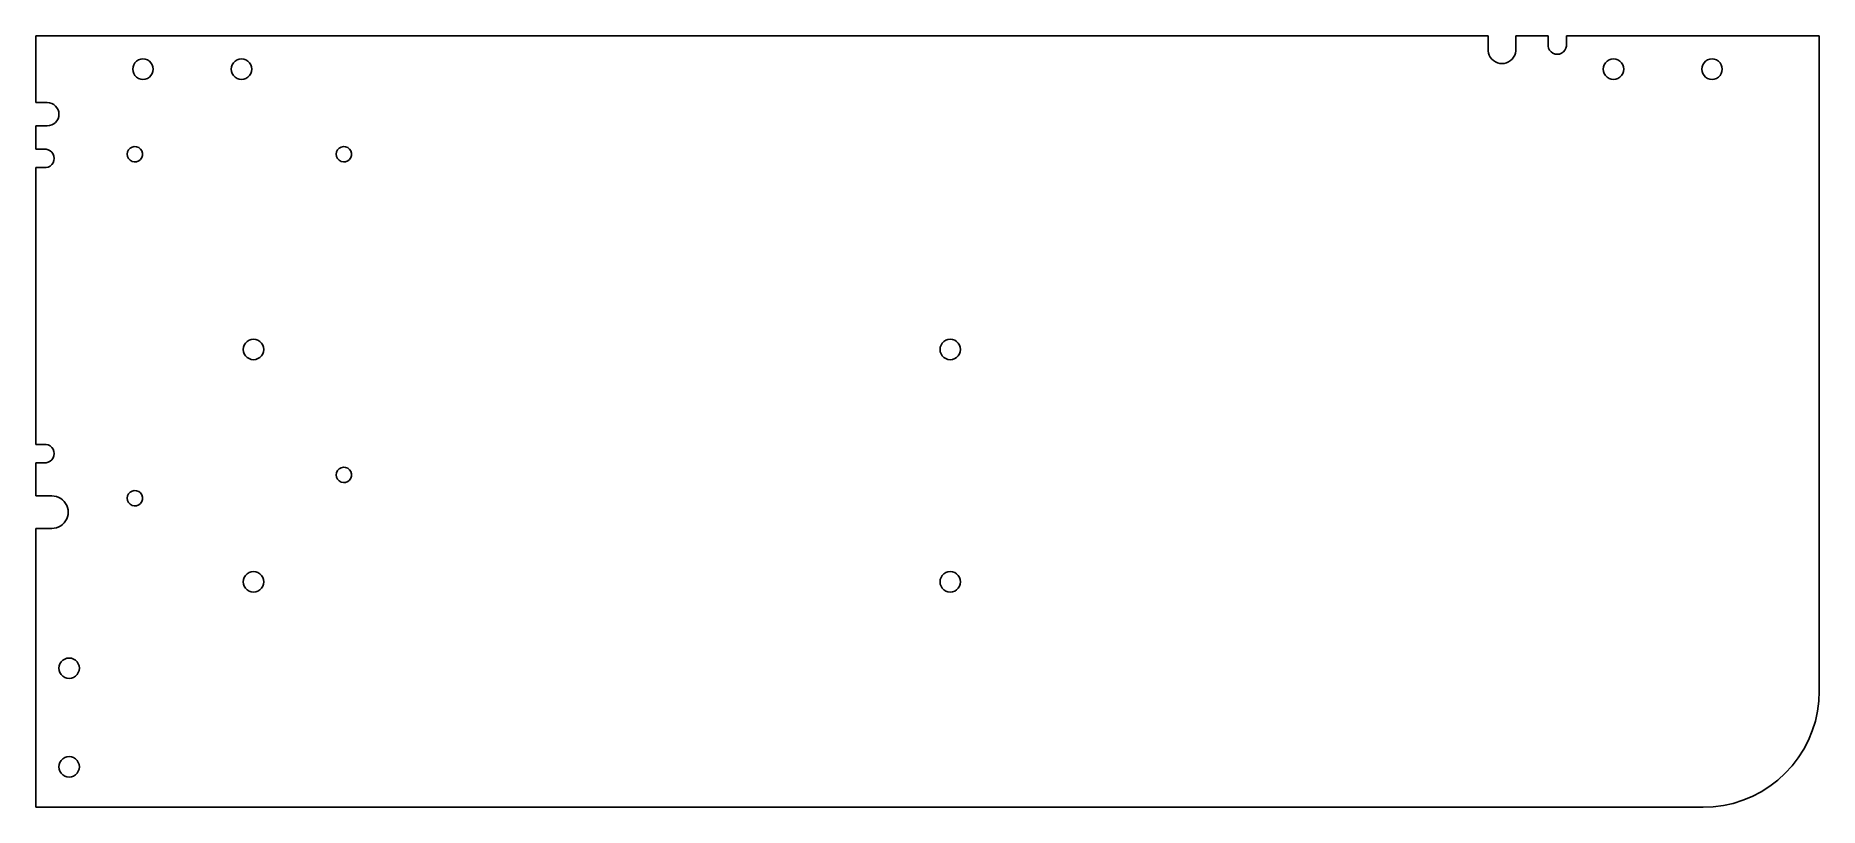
# Model space of a CAD drawing. Header units: metres. Extents: x 0 to 384, y -166 to 0.
import ezdxf

# ---------------------------------------------------------------- set-up
doc = ezdxf.new("R2010")
doc.units = ezdxf.units.M

msp = doc.modelspace()

# ---------------------------------------------------------------- linework, layer by layer
for p, q in [((312.69, 0), (0, 0)), ((0, 0), (0, -14.4)), ((312.69, -3.24774), (312.69, 0)), ((325.595, 0), (318.67, 0)), ((318.67, 0), (318.67, -3.24774)), ((325.595, -2.24107), (325.595, 0)), ((384, 0), (329.565, 0)), ((329.565, 0), (329.565, -2.24107)), ((384, -141), (384, 0)), ((312.772, -3.73646), (312.69, -3.24774)), ((312.933, -4.20509), (312.772, -3.73646)), ((318.588, -3.73646), (318.427, -4.20509)), ((318.67, -3.24774), (318.588, -3.73646)), ((325.71, -2.70921), (325.595, -2.24107)), ((325.934, -3.13613), (325.71, -2.70921)), ((326.254, -3.49702), (325.934, -3.13613)), ((326.651, -3.77091), (326.254, -3.49702)), ((327.101, -3.94188), (326.651, -3.77091)), ((328.509, -3.77091), (328.059, -3.94188)), ((328.906, -3.49702), (328.509, -3.77091)), ((329.226, -3.13613), (328.906, -3.49702)), ((329.45, -2.70921), (329.226, -3.13613)), ((329.565, -2.24107), (329.45, -2.70921)), ((20.9, -7.2), (20.9552, -6.71045)), ((20.9552, -7.68955), (20.9, -7.2)), ((20.9552, -6.71045), (21.1179, -6.24546)), ((21.1179, -6.24546), (21.38, -5.82832)), ((21.38, -5.82832), (21.7283, -5.47997)), ((21.7283, -5.47997), (22.1455, -5.21787)), ((22.1455, -5.21787), (22.6105, -5.05516)), ((22.6105, -5.05516), (23.1, -5)), ((23.1, -5), (23.5895, -5.05516)), ((23.5895, -5.05516), (24.0545, -5.21787)), ((24.0545, -5.21787), (24.4717, -5.47997)), ((24.4717, -5.47997), (24.82, -5.82832)), ((24.82, -5.82832), (25.0821, -6.24546)), ((25.0821, -6.24546), (25.2448, -6.71045)), ((25.2448, -6.71045), (25.3, -7.2)), ((25.3, -7.2), (25.2448, -7.68955)), ((42.12, -7.2), (42.1752, -6.71045)), ((42.1752, -7.68955), (42.12, -7.2)), ((42.1752, -6.71045), (42.3379, -6.24546)), ((42.3379, -6.24546), (42.6, -5.82832)), ((42.6, -5.82832), (42.9483, -5.47997)), ((42.9483, -5.47997), (43.3655, -5.21787)), ((43.3655, -5.21787), (43.8305, -5.05516)), ((43.8305, -5.05516), (44.32, -5)), ((44.32, -5), (44.8095, -5.05516)), ((44.8095, -5.05516), (45.2745, -5.21787)), ((45.2745, -5.21787), (45.6917, -5.47997)), ((45.6917, -5.47997), (46.04, -5.82832)), ((46.04, -5.82832), (46.3021, -6.24546)), ((46.3021, -6.24546), (46.4648, -6.71045)), ((46.4648, -6.71045), (46.52, -7.2)), ((46.52, -7.2), (46.4648, -7.68955)), ((313.169, -4.64084), (312.933, -4.20509)), ((313.473, -5.03184), (313.169, -4.64084)), ((313.837, -5.36742), (313.473, -5.03184)), ((314.252, -5.63842), (313.837, -5.36742)), ((314.706, -5.83745), (314.252, -5.63842)), ((315.186, -5.95908), (314.706, -5.83745)), ((315.68, -6), (315.186, -5.95908)), ((316.174, -5.95908), (315.68, -6)), ((316.654, -5.83745), (316.174, -5.95908)), ((317.108, -5.63842), (316.654, -5.83745)), ((317.523, -5.36742), (317.108, -5.63842)), ((317.887, -5.03184), (317.523, -5.36742)), ((318.192, -4.64084), (317.887, -5.03184)), ((318.427, -4.20509), (318.192, -4.64084)), ((327.58, -4), (327.101, -3.94188)), ((328.059, -3.94188), (327.58, -4)), ((337.48, -7.2), (337.535, -6.71045)), ((337.535, -7.68955), (337.48, -7.2)), ((337.535, -6.71045), (337.698, -6.24546)), ((337.698, -6.24546), (337.96, -5.82832)), ((337.96, -5.82832), (338.308, -5.47997)), ((338.308, -5.47997), (338.725, -5.21787)), ((338.725, -5.21787), (339.19, -5.05516)), ((339.19, -5.05516), (339.68, -5)), ((339.68, -5), (340.17, -5.05516)), ((340.17, -5.05516), (340.635, -5.21787)), ((340.635, -5.21787), (341.052, -5.47997)), ((341.052, -5.47997), (341.4, -5.82832)), ((341.4, -5.82832), (341.662, -6.24546)), ((341.662, -6.24546), (341.825, -6.71045)), ((341.825, -6.71045), (341.88, -7.2)), ((341.88, -7.2), (341.825, -7.68955)), ((358.7, -7.2), (358.755, -6.71045)), ((358.755, -7.68955), (358.7, -7.2)), ((358.755, -6.71045), (358.918, -6.24546)), ((358.918, -6.24546), (359.18, -5.82832)), ((359.18, -5.82832), (359.528, -5.47997)), ((359.528, -5.47997), (359.945, -5.21787)), ((359.945, -5.21787), (360.41, -5.05516)), ((360.41, -5.05516), (360.9, -5)), ((360.9, -5), (361.39, -5.05516)), ((361.39, -5.05516), (361.855, -5.21787)), ((361.855, -5.21787), (362.272, -5.47997)), ((362.272, -5.47997), (362.62, -5.82832)), ((362.62, -5.82832), (362.882, -6.24546)), ((362.882, -6.24546), (363.045, -6.71045)), ((363.045, -6.71045), (363.1, -7.2)), ((363.1, -7.2), (363.045, -7.68955)), ((21.1179, -8.15454), (20.9552, -7.68955)), ((21.38, -8.57168), (21.1179, -8.15454)), ((21.7283, -8.92003), (21.38, -8.57168)), ((22.1455, -9.18213), (21.7283, -8.92003)), ((22.6105, -9.34484), (22.1455, -9.18213)), ((23.1, -9.4), (22.6105, -9.34484)), ((23.5895, -9.34484), (23.1, -9.4)), ((24.0545, -9.18213), (23.5895, -9.34484)), ((24.4717, -8.92003), (24.0545, -9.18213)), ((24.82, -8.57168), (24.4717, -8.92003)), ((25.0821, -8.15454), (24.82, -8.57168)), ((25.2448, -7.68955), (25.0821, -8.15454)), ((42.3379, -8.15454), (42.1752, -7.68955)), ((42.6, -8.57168), (42.3379, -8.15454)), ((42.9483, -8.92003), (42.6, -8.57168)), ((43.3655, -9.18213), (42.9483, -8.92003)), ((43.8305, -9.34484), (43.3655, -9.18213)), ((44.32, -9.4), (43.8305, -9.34484)), ((44.8095, -9.34484), (44.32, -9.4)), ((45.2745, -9.18213), (44.8095, -9.34484)), ((45.6917, -8.92003), (45.2745, -9.18213)), ((46.04, -8.57168), (45.6917, -8.92003)), ((46.3021, -8.15454), (46.04, -8.57168)), ((46.4648, -7.68955), (46.3021, -8.15454)), ((337.698, -8.15454), (337.535, -7.68955)), ((337.96, -8.57168), (337.698, -8.15454)), ((338.308, -8.92003), (337.96, -8.57168)), ((338.725, -9.18213), (338.308, -8.92003)), ((339.19, -9.34484), (338.725, -9.18213)), ((339.68, -9.4), (339.19, -9.34484)), ((340.17, -9.34484), (339.68, -9.4)), ((340.635, -9.18213), (340.17, -9.34484)), ((341.052, -8.92003), (340.635, -9.18213)), ((341.4, -8.57168), (341.052, -8.92003)), ((341.662, -8.15454), (341.4, -8.57168)), ((341.825, -7.68955), (341.662, -8.15454)), ((358.918, -8.15454), (358.755, -7.68955)), ((359.18, -8.57168), (358.918, -8.15454)), ((359.528, -8.92003), (359.18, -8.57168)), ((359.945, -9.18213), (359.528, -8.92003)), ((360.41, -9.34484), (359.945, -9.18213)), ((360.9, -9.4), (360.41, -9.34484)), ((361.39, -9.34484), (360.9, -9.4)), ((361.855, -9.18213), (361.39, -9.34484)), ((362.272, -8.92003), (361.855, -9.18213)), ((362.62, -8.57168), (362.272, -8.92003)), ((362.882, -8.15454), (362.62, -8.57168)), ((363.045, -7.68955), (362.882, -8.15454)), ((0, -14.4), (2.5, -14.4)), ((2.5, -14.4), (2.98773, -14.448)), ((2.98773, -14.448), (3.45671, -14.5903)), ((3.45671, -14.5903), (3.88893, -14.8213)), ((3.88893, -14.8213), (4.26777, -15.1322)), ((4.26777, -15.1322), (4.57867, -15.5111)), ((3.88893, -18.9787), (3.45671, -19.2097)), ((4.26777, -18.6678), (3.88893, -18.9787)), ((4.57867, -18.2889), (4.26777, -18.6678)), ((4.57867, -15.5111), (4.8097, -15.9433)), ((4.8097, -17.8567), (4.57867, -18.2889)), ((4.8097, -15.9433), (4.95196, -16.4123)), ((4.95196, -17.3877), (4.8097, -17.8567)), ((4.95196, -16.4123), (5, -16.9)), ((5, -16.9), (4.95196, -17.3877)), ((2.5, -19.4), (0, -19.4)), ((0, -19.4), (0, -24.4146)), ((2.98773, -19.352), (2.5, -19.4)), ((3.45671, -19.2097), (2.98773, -19.352)), ((0, -24.4146), (2.24107, -24.4146)), ((2.24107, -24.4146), (2.70921, -24.53)), ((2.70921, -24.53), (3.13613, -24.754)), ((3.13613, -24.754), (3.49702, -25.0738)), ((3.49702, -25.0738), (3.77091, -25.4706)), ((3.77091, -25.4706), (3.94188, -25.9214)), ((3.94188, -26.8786), (3.77091, -27.3294)), ((3.94188, -25.9214), (4, -26.4)), ((4, -26.4), (3.94188, -26.8786)), ((19.71, -25.5), (19.7833, -25.0137)), ((19.7833, -25.9863), (19.71, -25.5)), ((19.7833, -25.0137), (19.9967, -24.5705)), ((19.9967, -26.4295), (19.7833, -25.9863)), ((19.9967, -24.5705), (20.3312, -24.21)), ((20.3312, -26.79), (19.9967, -26.4295)), ((20.3312, -24.21), (20.7572, -23.9641)), ((20.7572, -27.0359), (20.3312, -26.79)), ((20.7572, -23.9641), (21.2367, -23.8546)), ((21.2367, -23.8546), (21.7272, -23.8914)), ((21.7272, -23.8914), (22.185, -24.0711)), ((22.185, -24.0711), (22.5695, -24.3777)), ((22.5695, -26.6223), (22.185, -26.9289)), ((22.5695, -24.3777), (22.8466, -24.7841)), ((22.8466, -26.2159), (22.5695, -26.6223)), ((22.8466, -24.7841), (22.9916, -25.2541)), ((22.9916, -25.7459), (22.8466, -26.2159)), ((22.9916, -25.2541), (22.9916, -25.7459)), ((64.71, -25.5), (64.7833, -25.0137)), ((64.7833, -25.9863), (64.71, -25.5)), ((64.7833, -25.0137), (64.9967, -24.5705)), ((64.9967, -26.4295), (64.7833, -25.9863)), ((64.9967, -24.5705), (65.3312, -24.21)), ((65.3312, -26.79), (64.9967, -26.4295)), ((65.3312, -24.21), (65.7572, -23.9641)), ((65.7572, -27.0359), (65.3312, -26.79)), ((65.7572, -23.9641), (66.2367, -23.8546)), ((66.2367, -23.8546), (66.7272, -23.8914)), ((66.7272, -23.8914), (67.185, -24.0711)), ((67.185, -24.0711), (67.5695, -24.3777)), ((67.5695, -26.6223), (67.185, -26.9289)), ((67.5695, -24.3777), (67.8466, -24.7841)), ((67.8466, -26.2159), (67.5695, -26.6223)), ((67.8466, -24.7841), (67.9916, -25.2541)), ((67.9916, -25.7459), (67.8466, -26.2159)), ((67.9916, -25.2541), (67.9916, -25.7459)), ((2.24107, -28.3854), (0, -28.3854)), ((0, -28.3854), (0, -87.9146)), ((2.70921, -28.27), (2.24107, -28.3854)), ((3.13613, -28.046), (2.70921, -28.27)), ((3.49702, -27.7262), (3.13613, -28.046)), ((3.77091, -27.3294), (3.49702, -27.7262)), ((21.2367, -27.1454), (20.7572, -27.0359)), ((21.7272, -27.1086), (21.2367, -27.1454)), ((22.185, -26.9289), (21.7272, -27.1086)), ((66.2367, -27.1454), (65.7572, -27.0359)), ((66.7272, -27.1086), (66.2367, -27.1454)), ((67.185, -26.9289), (66.7272, -27.1086)), ((44.7, -67.5), (44.7552, -67.0105)), ((44.7552, -67.9895), (44.7, -67.5)), ((44.7552, -67.0105), (44.9179, -66.5455)), ((44.9179, -68.4545), (44.7552, -67.9895)), ((44.9179, -66.5455), (45.18, -66.1283)), ((45.18, -68.8717), (44.9179, -68.4545)), ((45.18, -66.1283), (45.5283, -65.78)), ((45.5283, -69.22), (45.18, -68.8717)), ((45.5283, -65.78), (45.9455, -65.5179)), ((45.9455, -65.5179), (46.4105, -65.3552)), ((46.4105, -65.3552), (46.9, -65.3)), ((46.9, -65.3), (47.3895, -65.3552)), ((47.3895, -65.3552), (47.8545, -65.5179)), ((47.8545, -65.5179), (48.2717, -65.78)), ((48.2717, -65.78), (48.62, -66.1283)), ((48.62, -68.8717), (48.2717, -69.22)), ((48.62, -66.1283), (48.8821, -66.5455)), ((48.8821, -68.4545), (48.62, -68.8717)), ((48.8821, -66.5455), (49.0448, -67.0105)), ((49.0448, -67.9895), (48.8821, -68.4545)), ((49.0448, -67.0105), (49.1, -67.5)), ((49.1, -67.5), (49.0448, -67.9895)), ((194.7, -67.5), (194.755, -67.0105)), ((194.755, -67.9895), (194.7, -67.5)), ((194.755, -67.0105), (194.918, -66.5455)), ((194.918, -68.4545), (194.755, -67.9895)), ((194.918, -66.5455), (195.18, -66.1283)), ((195.18, -68.8717), (194.918, -68.4545)), ((195.18, -66.1283), (195.528, -65.78)), ((195.528, -69.22), (195.18, -68.8717)), ((195.528, -65.78), (195.945, -65.5179)), ((195.945, -65.5179), (196.41, -65.3552)), ((196.41, -65.3552), (196.9, -65.3)), ((196.9, -65.3), (197.39, -65.3552)), ((197.39, -65.3552), (197.855, -65.5179)), ((197.855, -65.5179), (198.272, -65.78)), ((198.272, -65.78), (198.62, -66.1283)), ((198.62, -68.8717), (198.272, -69.22)), ((198.62, -66.1283), (198.882, -66.5455)), ((198.882, -68.4545), (198.62, -68.8717)), ((198.882, -66.5455), (199.045, -67.0105)), ((199.045, -67.9895), (198.882, -68.4545)), ((199.045, -67.0105), (199.1, -67.5)), ((199.1, -67.5), (199.045, -67.9895)), ((45.9455, -69.4821), (45.5283, -69.22)), ((46.4105, -69.6448), (45.9455, -69.4821)), ((46.9, -69.7), (46.4105, -69.6448)), ((47.3895, -69.6448), (46.9, -69.7)), ((47.8545, -69.4821), (47.3895, -69.6448)), ((48.2717, -69.22), (47.8545, -69.4821)), ((195.945, -69.4821), (195.528, -69.22)), ((196.41, -69.6448), (195.945, -69.4821)), ((196.9, -69.7), (196.41, -69.6448)), ((197.39, -69.6448), (196.9, -69.7)), ((197.855, -69.4821), (197.39, -69.6448)), ((198.272, -69.22), (197.855, -69.4821)), ((0, -87.9146), (2.24107, -87.9146)), ((2.24107, -87.9146), (2.70921, -88.03)), ((2.70921, -88.03), (3.13613, -88.254)), ((3.13613, -88.254), (3.49702, -88.5738)), ((2.24107, -91.8854), (0, -91.8854)), ((0, -91.8854), (0, -99)), ((2.70921, -91.77), (2.24107, -91.8854)), ((3.13613, -91.546), (2.70921, -91.77)), ((3.49702, -91.2262), (3.13613, -91.546)), ((3.49702, -88.5738), (3.77091, -88.9706)), ((3.77091, -90.8294), (3.49702, -91.2262)), ((3.77091, -88.9706), (3.94188, -89.4214)), ((3.94188, -90.3786), (3.77091, -90.8294)), ((3.94188, -89.4214), (4, -89.9)), ((4, -89.9), (3.94188, -90.3786)), ((64.71, -94.5), (64.7833, -94.0137)), ((64.7833, -94.9863), (64.71, -94.5)), ((64.7833, -94.0137), (64.9967, -93.5705)), ((64.9967, -95.4295), (64.7833, -94.9863)), ((64.9967, -93.5705), (65.3312, -93.21)), ((65.3312, -95.79), (64.9967, -95.4295)), ((65.3312, -93.21), (65.7572, -92.9641)), ((65.7572, -96.0359), (65.3312, -95.79)), ((65.7572, -92.9641), (66.2367, -92.8546)), ((66.2367, -92.8546), (66.7272, -92.8914)), ((66.7272, -92.8914), (67.185, -93.0711)), ((67.185, -95.9289), (66.7272, -96.1086)), ((67.185, -93.0711), (67.5695, -93.3777)), ((67.5695, -95.6223), (67.185, -95.9289)), ((67.5695, -93.3777), (67.8466, -93.7841)), ((67.8466, -95.2159), (67.5695, -95.6223)), ((67.8466, -93.7841), (67.9916, -94.2541)), ((67.9916, -94.7459), (67.8466, -95.2159)), ((67.9916, -94.2541), (67.9916, -94.7459)), ((0, -99), (3.5, -99)), ((3.5, -99), (3.9981, -99.0356)), ((3.9981, -99.0356), (4.48606, -99.1418)), ((4.48606, -99.1418), (4.95395, -99.3163)), ((4.95395, -99.3163), (5.39224, -99.5556)), ((5.39224, -99.5556), (5.79201, -99.8549)), ((19.71, -99.5), (19.7833, -99.0137)), ((19.7833, -99.9863), (19.71, -99.5)), ((19.7833, -99.0137), (19.9967, -98.5705)), ((19.9967, -98.5705), (20.3312, -98.21)), ((20.3312, -98.21), (20.7572, -97.9641)), ((20.7572, -97.9641), (21.2367, -97.8546)), ((21.2367, -97.8546), (21.7272, -97.8914)), ((21.7272, -97.8914), (22.185, -98.0711)), ((22.185, -98.0711), (22.5695, -98.3777)), ((22.5695, -98.3777), (22.8466, -98.7841)), ((22.8466, -98.7841), (22.9916, -99.2541)), ((22.9916, -99.7459), (22.8466, -100.216)), ((22.9916, -99.2541), (22.9916, -99.7459)), ((66.2367, -96.1454), (65.7572, -96.0359)), ((66.7272, -96.1086), (66.2367, -96.1454)), ((5.79201, -99.8549), (6.14512, -100.208)), ((6.14512, -100.208), (6.44439, -100.608)), ((6.44439, -100.608), (6.68371, -101.046)), ((6.68371, -101.046), (6.85822, -101.514)), ((6.85822, -103.486), (6.68371, -103.954)), ((6.85822, -101.514), (6.96437, -102.002)), ((6.96437, -102.998), (6.85822, -103.486)), ((6.96437, -102.002), (7, -102.5)), ((7, -102.5), (6.96437, -102.998)), ((19.9967, -100.429), (19.7833, -99.9863)), ((20.3312, -100.79), (19.9967, -100.429)), ((20.7572, -101.036), (20.3312, -100.79)), ((21.2367, -101.145), (20.7572, -101.036)), ((21.7272, -101.109), (21.2367, -101.145)), ((22.185, -100.929), (21.7272, -101.109)), ((22.5695, -100.622), (22.185, -100.929)), ((22.8466, -100.216), (22.5695, -100.622)), ((3.5, -106), (0, -106)), ((0, -106), (0, -166)), ((3.9981, -105.964), (3.5, -106)), ((4.48606, -105.858), (3.9981, -105.964)), ((4.95395, -105.684), (4.48606, -105.858)), ((5.39224, -105.444), (4.95395, -105.684)), ((5.79201, -105.145), (5.39224, -105.444)), ((6.14512, -104.792), (5.79201, -105.145)), ((6.44439, -104.392), (6.14512, -104.792)), ((6.68371, -103.954), (6.44439, -104.392)), ((44.7, -117.5), (44.7552, -117.01)), ((44.7552, -117.99), (44.7, -117.5)), ((44.7552, -117.01), (44.9179, -116.545)), ((44.9179, -118.455), (44.7552, -117.99)), ((44.9179, -116.545), (45.18, -116.128)), ((45.18, -118.872), (44.9179, -118.455)), ((45.18, -116.128), (45.5283, -115.78)), ((45.5283, -119.22), (45.18, -118.872)), ((45.5283, -115.78), (45.9455, -115.518)), ((45.9455, -115.518), (46.4105, -115.355)), ((46.4105, -115.355), (46.9, -115.3)), ((46.9, -115.3), (47.3895, -115.355)), ((47.3895, -115.355), (47.8545, -115.518)), ((47.8545, -115.518), (48.2717, -115.78)), ((48.2717, -115.78), (48.62, -116.128)), ((48.62, -118.872), (48.2717, -119.22)), ((48.62, -116.128), (48.8821, -116.545)), ((48.8821, -118.455), (48.62, -118.872)), ((48.8821, -116.545), (49.0448, -117.01)), ((49.0448, -117.99), (48.8821, -118.455)), ((49.0448, -117.01), (49.1, -117.5)), ((49.1, -117.5), (49.0448, -117.99)), ((194.7, -117.5), (194.755, -117.01)), ((194.755, -117.99), (194.7, -117.5)), ((194.755, -117.01), (194.918, -116.545)), ((194.918, -118.455), (194.755, -117.99)), ((194.918, -116.545), (195.18, -116.128)), ((195.18, -118.872), (194.918, -118.455)), ((195.18, -116.128), (195.528, -115.78)), ((195.528, -119.22), (195.18, -118.872)), ((195.528, -115.78), (195.945, -115.518)), ((195.945, -115.518), (196.41, -115.355)), ((196.41, -115.355), (196.9, -115.3)), ((196.9, -115.3), (197.39, -115.355)), ((197.39, -115.355), (197.855, -115.518)), ((197.855, -115.518), (198.272, -115.78)), ((198.272, -115.78), (198.62, -116.128)), ((198.62, -118.872), (198.272, -119.22)), ((198.62, -116.128), (198.882, -116.545)), ((198.882, -118.455), (198.62, -118.872)), ((198.882, -116.545), (199.045, -117.01)), ((199.045, -117.99), (198.882, -118.455)), ((199.045, -117.01), (199.1, -117.5)), ((199.1, -117.5), (199.045, -117.99)), ((45.9455, -119.482), (45.5283, -119.22)), ((46.4105, -119.645), (45.9455, -119.482)), ((46.9, -119.7), (46.4105, -119.645)), ((47.3895, -119.645), (46.9, -119.7)), ((47.8545, -119.482), (47.3895, -119.645)), ((48.2717, -119.22), (47.8545, -119.482)), ((195.945, -119.482), (195.528, -119.22)), ((196.41, -119.645), (195.945, -119.482)), ((196.9, -119.7), (196.41, -119.645)), ((197.39, -119.645), (196.9, -119.7)), ((197.855, -119.482), (197.39, -119.645)), ((198.272, -119.22), (197.855, -119.482)), ((5.47997, -134.708), (5.82832, -134.36)), ((5.82832, -134.36), (6.24546, -134.098)), ((6.24546, -134.098), (6.71045, -133.935)), ((6.71045, -133.935), (7.2, -133.88)), ((7.2, -133.88), (7.68955, -133.935)), ((7.68955, -133.935), (8.15454, -134.098)), ((8.15454, -134.098), (8.57168, -134.36)), ((8.57168, -134.36), (8.92003, -134.708)), ((5, -136.08), (5.05516, -135.59)), ((5.05516, -136.57), (5, -136.08)), ((5.05516, -135.59), (5.21787, -135.125)), ((5.21787, -137.035), (5.05516, -136.57)), ((5.21787, -135.125), (5.47997, -134.708)), ((5.47997, -137.452), (5.21787, -137.035)), ((5.82832, -137.8), (5.47997, -137.452)), ((6.24546, -138.062), (5.82832, -137.8)), ((6.71045, -138.225), (6.24546, -138.062)), ((7.2, -138.28), (6.71045, -138.225)), ((7.68955, -138.225), (7.2, -138.28)), ((8.15454, -138.062), (7.68955, -138.225)), ((8.57168, -137.8), (8.15454, -138.062)), ((8.92003, -137.452), (8.57168, -137.8)), ((8.92003, -134.708), (9.18213, -135.125)), ((9.18213, -137.035), (8.92003, -137.452)), ((9.18213, -135.125), (9.34484, -135.59)), ((9.34484, -136.57), (9.18213, -137.035)), ((9.34484, -135.59), (9.4, -136.08)), ((9.4, -136.08), (9.34484, -136.57)), ((383.905, -143.179), (384, -141)), ((383.148, -147.47), (383.62, -145.341)), ((383.62, -145.341), (383.905, -143.179)), ((381.658, -151.565), (382.492, -149.551)), ((382.492, -149.551), (383.148, -147.47)), ((379.479, -155.339), (380.651, -153.5)), ((380.651, -153.5), (381.658, -151.565)), ((5, -157.3), (5.05516, -156.81)), ((5.05516, -157.79), (5, -157.3)), ((5.05516, -156.81), (5.21787, -156.345)), ((5.21787, -156.345), (5.47997, -155.928)), ((5.47997, -155.928), (5.82832, -155.58)), ((5.82832, -155.58), (6.24546, -155.318)), ((6.24546, -155.318), (6.71045, -155.155)), ((6.71045, -155.155), (7.2, -155.1)), ((7.2, -155.1), (7.68955, -155.155)), ((7.68955, -155.155), (8.15454, -155.318)), ((8.15454, -155.318), (8.57168, -155.58)), ((8.57168, -155.58), (8.92003, -155.928)), ((8.92003, -155.928), (9.18213, -156.345)), ((9.18213, -156.345), (9.34484, -156.81)), ((9.34484, -156.81), (9.4, -157.3)), ((9.4, -157.3), (9.34484, -157.79)), ((376.678, -158.678), (378.151, -157.07)), ((378.151, -157.07), (379.479, -155.339)), ((5.21787, -158.255), (5.05516, -157.79)), ((5.47997, -158.672), (5.21787, -158.255)), ((5.82832, -159.02), (5.47997, -158.672)), ((6.24546, -159.282), (5.82832, -159.02)), ((6.71045, -159.445), (6.24546, -159.282)), ((7.2, -159.5), (6.71045, -159.445)), ((7.68955, -159.445), (7.2, -159.5)), ((8.15454, -159.282), (7.68955, -159.445)), ((8.57168, -159.02), (8.15454, -159.282)), ((8.92003, -158.672), (8.57168, -159.02)), ((9.18213, -158.255), (8.92003, -158.672)), ((9.34484, -157.79), (9.18213, -158.255)), ((373.339, -161.479), (375.07, -160.151)), ((375.07, -160.151), (376.678, -158.678)), ((365.47, -165.148), (367.551, -164.492)), ((367.551, -164.492), (369.565, -163.658)), ((369.565, -163.658), (371.5, -162.651)), ((371.5, -162.651), (373.339, -161.479)), ((0, -166), (359, -166)), ((359, -166), (361.179, -165.905)), ((361.179, -165.905), (363.341, -165.62)), ((363.341, -165.62), (365.47, -165.148))]:
    msp.add_line(p, q)

doc.saveas('drawing.dxf')
